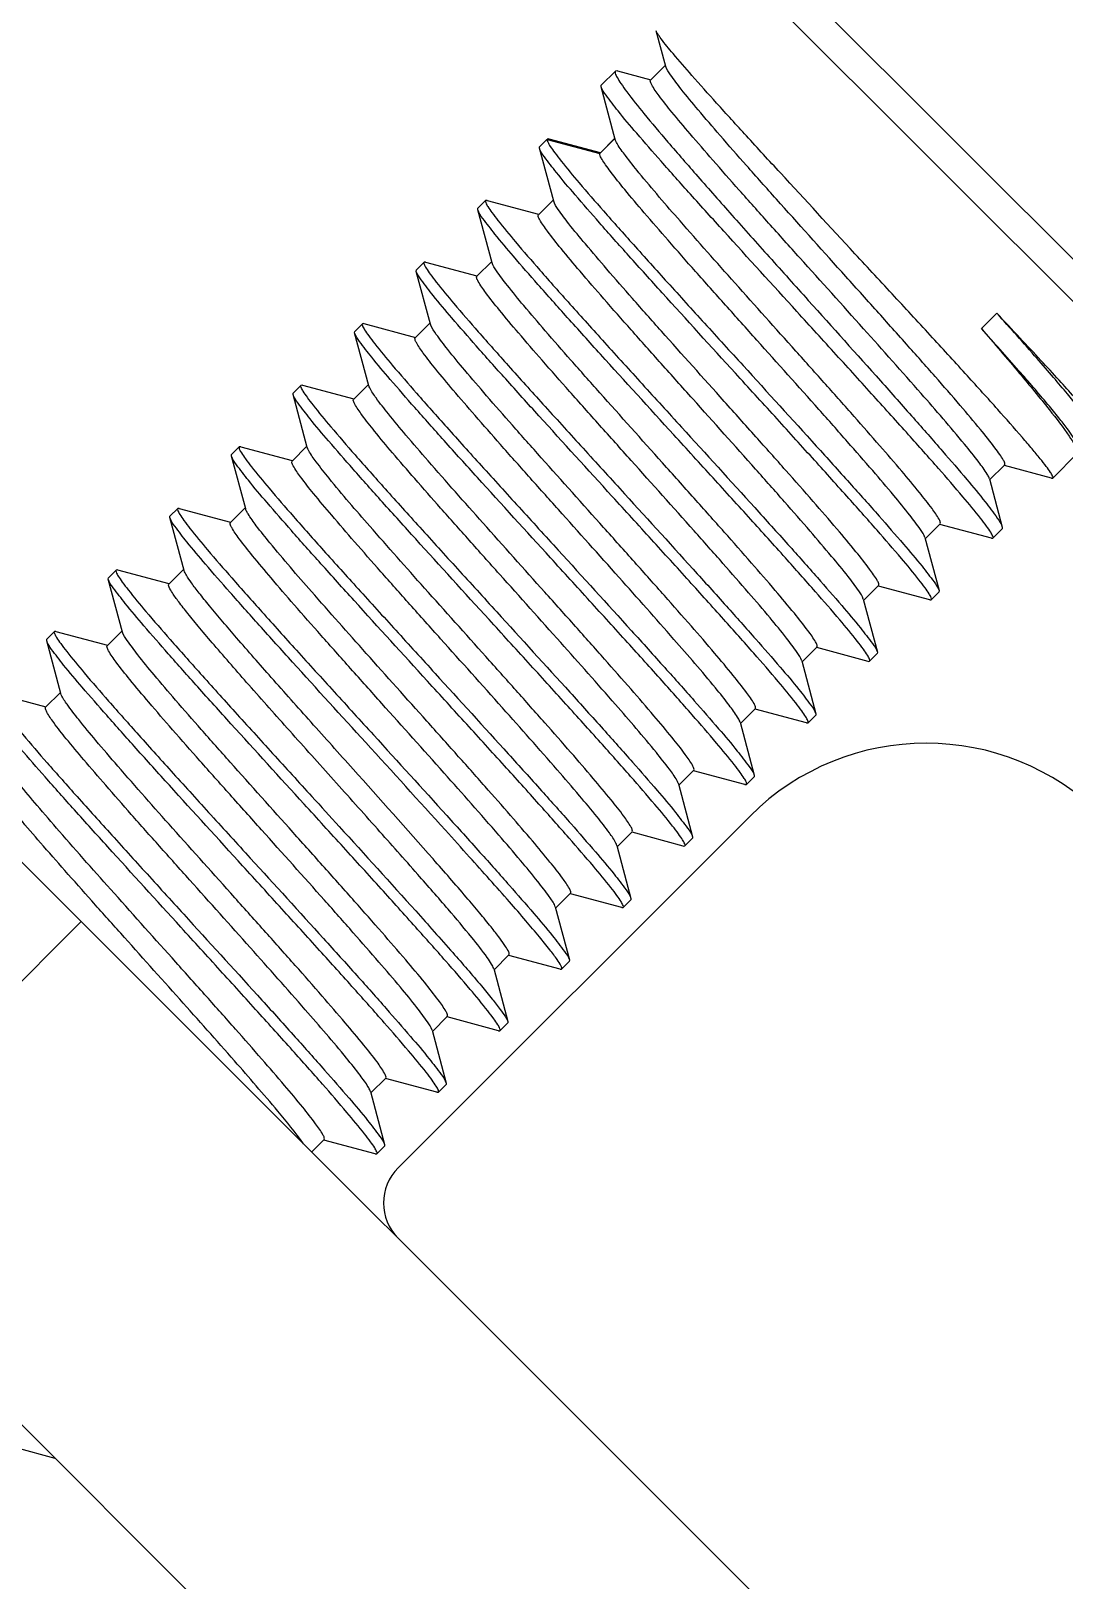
# Model space of a CAD drawing. Extents: x 1382187 to 1725648, y 860327 to 1571294.
# Drawn here: x 1529260.1 to 1529429.8, y 1236233.6 to 1236488.2 of the extents above; entities that cross this region are included whole.
import ezdxf

# ---------------------------------------------------------------- set-up
doc = ezdxf.new("R2010")
doc.units = 0
doc.header["$LTSCALE"] = 1000
doc.header["$MEASUREMENT"] = 0

msp = doc.modelspace()

# ---------------------------------------------------------------- linework, layer by layer
for p, q in [((1529454.06, 1236427.92), (1529371.81, 1236510.17)), ((1529444.16, 1236430.88), (1529374.77, 1236500.27)), ((1529364.41, 1236482.38), (1529362.85, 1236488.2)), ((1529353.8, 1236479.29), (1529356.13, 1236481.62)), ((1529356.48, 1236481.65), (1529356.13, 1236481.62)), ((1529356.48, 1236481.65), (1529361.93, 1236480.2)), ((1529361.9, 1236480.12), (1529364.36, 1236482.58)), ((1529353.77, 1236479.23), (1529353.8, 1236479.29)), ((1529353.78, 1236479.05), (1529353.77, 1236479.23)), ((1529356.12, 1236470.36), (1529353.78, 1236479.05)), ((1529343.66, 1236468.93), (1529343.68, 1236469.18)), ((1529346, 1236460.24), (1529343.66, 1236468.93)), ((1529343.68, 1236469.18), (1529344.89, 1236470.39)), ((1529344.94, 1236470.44), (1529344.91, 1236470.37)), ((1529344.91, 1236470.37), (1529353.57, 1236468.06)), ((1529345.18, 1236470.46), (1529344.94, 1236470.44)), ((1529345.18, 1236470.46), (1529353.63, 1236468.21)), ((1529353.57, 1236468.06), (1529356.1, 1236470.59)), ((1529353.61, 1236468.12), (1529356.06, 1236470.57)), ((1529353.57, 1236468.06), (1529353.61, 1236468.12)), ((1529333.54, 1236458.81), (1529333.56, 1236459.06)), ((1529335.88, 1236450.12), (1529333.54, 1236458.81)), ((1529333.56, 1236459.06), (1529334.82, 1236460.32)), ((1529335.06, 1236460.34), (1529334.82, 1236460.32)), ((1529335.06, 1236460.34), (1529343.51, 1236458.09)), ((1529343.49, 1236458), (1529345.94, 1236460.45)), ((1529323.42, 1236448.69), (1529323.44, 1236448.94)), ((1529325.76, 1236440), (1529323.42, 1236448.69)), ((1529323.44, 1236448.94), (1529324.7, 1236450.2)), ((1529324.94, 1236450.22), (1529324.7, 1236450.2)), ((1529324.94, 1236450.22), (1529333.39, 1236447.97)), ((1529333.37, 1236447.88), (1529335.82, 1236450.33)), ((1529418.79, 1236441.81), (1529416.26, 1236439.28)), ((1529313.3, 1236438.58), (1529313.32, 1236438.82)), ((1529315.64, 1236429.88), (1529313.3, 1236438.58)), ((1529313.32, 1236438.82), (1529314.58, 1236440.08)), ((1529314.82, 1236440.1), (1529314.58, 1236440.08)), ((1529314.82, 1236440.1), (1529323.27, 1236437.85)), ((1529323.25, 1236437.76), (1529325.7, 1236440.21)), ((1529325.81, 1236439.85), (1529325.76, 1236440)), ((1529527.66, 1236082.55), (1529181.64, 1236428.57)), ((1529303.19, 1236428.46), (1529303.2, 1236428.7)), ((1529305.52, 1236419.76), (1529303.19, 1236428.46)), ((1529303.2, 1236428.7), (1529304.46, 1236429.96)), ((1529304.71, 1236429.98), (1529304.46, 1236429.96)), ((1529304.71, 1236429.98), (1529313.15, 1236427.73)), ((1529313.13, 1236427.64), (1529315.58, 1236430.09)), ((1529293.07, 1236418.34), (1529293.08, 1236418.58)), ((1529295.4, 1236409.64), (1529293.07, 1236418.34)), ((1529293.08, 1236418.58), (1529294.35, 1236419.84)), ((1529294.59, 1236419.86), (1529294.35, 1236419.84)), ((1529294.59, 1236419.86), (1529303.03, 1236417.61)), ((1529303.01, 1236417.52), (1529305.46, 1236419.97)), ((1529427.99, 1236414.7), (1529432.01, 1236418.73)), ((1529420.07, 1236416.86), (1529417.61, 1236414.41)), ((1529427.79, 1236414.69), (1529420.04, 1236416.77)), ((1529417.56, 1236414.61), (1529419.67, 1236406.67)), ((1529427.79, 1236414.69), (1529427.99, 1236414.7)), ((1529282.95, 1236408.22), (1529282.96, 1236408.46)), ((1529285.28, 1236399.52), (1529282.95, 1236408.22)), ((1529282.96, 1236408.46), (1529284.23, 1236409.72)), ((1529284.47, 1236409.74), (1529284.23, 1236409.72)), ((1529284.47, 1236409.74), (1529292.91, 1236407.49)), ((1529292.89, 1236407.4), (1529295.34, 1236409.85)), ((1529406.97, 1236404.94), (1529409.29, 1236396.23)), ((1529409.48, 1236407.18), (1529407.03, 1236404.73)), ((1529417.89, 1236404.83), (1529409.45, 1236407.09)), ((1529417.89, 1236404.83), (1529418.13, 1236404.85)), ((1529418.13, 1236404.85), (1529419.65, 1236406.37)), ((1529419.67, 1236406.67), (1529419.65, 1236406.37)), ((1529282.77, 1236397.28), (1529285.22, 1236399.73)), ((1529272.83, 1236398.1), (1529272.85, 1236398.34)), ((1529275.16, 1236389.4), (1529272.83, 1236398.1)), ((1529272.85, 1236398.34), (1529274.11, 1236399.6)), ((1529274.35, 1236399.62), (1529274.11, 1236399.6)), ((1529274.35, 1236399.62), (1529282.8, 1236397.37)), ((1529396.85, 1236394.82), (1529399.17, 1236386.11)), ((1529399.36, 1236397.06), (1529396.91, 1236394.61)), ((1529407.77, 1236394.71), (1529399.33, 1236396.97)), ((1529407.77, 1236394.71), (1529408.01, 1236394.73)), ((1529408.01, 1236394.73), (1529409.27, 1236395.99)), ((1529409.29, 1236396.23), (1529409.27, 1236395.99)), ((1529272.65, 1236387.16), (1529275.11, 1236389.62)), ((1529262.71, 1236387.98), (1529262.73, 1236388.22)), ((1529265.04, 1236379.29), (1529262.71, 1236387.98)), ((1529262.73, 1236388.22), (1529263.99, 1236389.48)), ((1529264.23, 1236389.5), (1529263.99, 1236389.48)), ((1529264.23, 1236389.5), (1529272.68, 1236387.25)), ((1529386.73, 1236384.7), (1529389.05, 1236375.99)), ((1529389.24, 1236386.95), (1529386.79, 1236384.49)), ((1529397.65, 1236384.59), (1529389.22, 1236386.85)), ((1529397.65, 1236384.59), (1529397.89, 1236384.61)), ((1529397.89, 1236384.61), (1529399.15, 1236385.87)), ((1529399.17, 1236386.11), (1529399.15, 1236385.87)), ((1529424.54, 1236093.15), (1529135.38, 1236382.31)), ((1529254.11, 1236379.38), (1529262.56, 1236377.13)), ((1529262.53, 1236377.04), (1529264.99, 1236379.5)), ((1529265.11, 1236379.09), (1529265.04, 1236379.29)), ((1529379.12, 1236376.83), (1529376.67, 1236374.37)), ((1529376.61, 1236374.58), (1529378.93, 1236365.87)), ((1529387.53, 1236374.47), (1529379.1, 1236376.74)), ((1529387.53, 1236374.47), (1529387.77, 1236374.49)), ((1529387.77, 1236374.49), (1529389.03, 1236375.75)), ((1529389.05, 1236375.99), (1529389.03, 1236375.75)), ((1529369, 1236366.71), (1529366.55, 1236364.25)), ((1529366.49, 1236364.46), (1529368.81, 1236355.75)), ((1529377.41, 1236364.35), (1529368.98, 1236366.62)), ((1529377.41, 1236364.35), (1529377.65, 1236364.37)), ((1529377.65, 1236364.37), (1529378.91, 1236365.63)), ((1529378.93, 1236365.87), (1529378.91, 1236365.63)), ((1529378.26, 1236359.16), (1529320.43, 1236301.34)), ((1529358.88, 1236356.59), (1529356.43, 1236354.13)), ((1529367.29, 1236354.23), (1529358.86, 1236356.5)), ((1529356.37, 1236354.34), (1529358.69, 1236345.63)), ((1529367.29, 1236354.23), (1529367.53, 1236354.25)), ((1529367.53, 1236354.25), (1529368.79, 1236355.51)), ((1529368.81, 1236355.75), (1529368.79, 1236355.51)), ((1529348.76, 1236346.47), (1529346.31, 1236344.02)), ((1529357.17, 1236344.11), (1529348.74, 1236346.38)), ((1529346.25, 1236344.22), (1529346.19, 1236344.4)), ((1529346.25, 1236344.22), (1529348.57, 1236335.52)), ((1529357.17, 1236344.11), (1529357.41, 1236344.13)), ((1529357.41, 1236344.13), (1529358.67, 1236345.39)), ((1529358.69, 1236345.63), (1529358.67, 1236345.39)), ((1529222.12, 1236295.57), (1529268.38, 1236341.83)), ((1529338.64, 1236336.35), (1529336.19, 1236333.9)), ((1529347.05, 1236334), (1529338.62, 1236336.26)), ((1529336.14, 1236334.11), (1529338.45, 1236325.4)), ((1529347.05, 1236334), (1529347.29, 1236334.01)), ((1529347.29, 1236334.01), (1529348.56, 1236335.27)), ((1529348.57, 1236335.52), (1529348.56, 1236335.27)), ((1529328.52, 1236326.23), (1529326.07, 1236323.78)), ((1529336.93, 1236323.88), (1529328.5, 1236326.14)), ((1529326.02, 1236323.99), (1529328.33, 1236315.28)), ((1529336.93, 1236323.88), (1529337.17, 1236323.89)), ((1529337.17, 1236323.89), (1529338.44, 1236325.16)), ((1529338.45, 1236325.4), (1529338.44, 1236325.16)), ((1529318.41, 1236316.11), (1529315.95, 1236313.66)), ((1529326.81, 1236313.76), (1529318.38, 1236316.02)), ((1529315.9, 1236313.87), (1529318.22, 1236305.16)), ((1529326.81, 1236313.76), (1529327.05, 1236313.77)), ((1529327.05, 1236313.77), (1529328.32, 1236315.04)), ((1529328.33, 1236315.28), (1529328.32, 1236315.04)), ((1529308.29, 1236305.99), (1529306.25, 1236303.96)), ((1529316.69, 1236303.64), (1529308.26, 1236305.9)), ((1529316.69, 1236303.64), (1529316.94, 1236303.65)), ((1529316.94, 1236303.65), (1529318.2, 1236304.92)), ((1529318.22, 1236305.16), (1529318.2, 1236304.92)), ((1529264.12, 1236253.57), (1529257.67, 1236255.31))]:
    msp.add_line(p, q)
for centre, radius, start, end in [((1529407.17, 1236330.25), 40.89, 45, 135), ((1529326.22, 1236295.56), 8.18, 135, 225)]:
    msp.add_arc(centre, radius, start, end)
for points, knots in [([(1529395.49, 1236451.6), (1529391.4, 1236456.02), (1529385.45, 1236462.46), (1529377.87, 1236470.71), (1529373.02, 1236476.05), (1529368.98, 1236480.55), (1529365.93, 1236484.07), (1529364.04, 1236486.34), (1529363.16, 1236487.6), (1529362.89, 1236488.03), (1529362.85, 1236488.2)], [0, 0, 0, 0, 0.368142, 0.535897, 0.684709, 0.809342, 0.905414, 0.969598, 0.989056, 1, 1, 1, 1]), ([(1529356.13, 1236481.62), (1529356.04, 1236481.54), (1529356.12, 1236481.09), (1529356.47, 1236480.46), (1529357.12, 1236479.42), (1529358.57, 1236477.43), (1529361.14, 1236474.21), (1529365.04, 1236469.6), (1529369.87, 1236464.04), (1529375.43, 1236457.76), (1529381.49, 1236450.97), (1529385.68, 1236446.3), (1529387.82, 1236443.93)], [0, 0, 0, 0, 0.007287, 0.022596, 0.046895, 0.080168, 0.172563, 0.296519, 0.44737, 0.619385, 0.805971, 1, 1, 1, 1]), ([(1529420.07, 1236416.86), (1529420.14, 1236416.93), (1529420.07, 1236417.31), (1529419.77, 1236417.84), (1529419.22, 1236418.71), (1529418, 1236420.37), (1529415.83, 1236423.07), (1529412.55, 1236426.95), (1529408.48, 1236431.62), (1529403.79, 1236436.91), (1529398.67, 1236442.64), (1529391.54, 1236450.58), (1529384.5, 1236458.4), (1529377.84, 1236465.88), (1529373.54, 1236470.78), (1529369.97, 1236474.95), (1529367.2, 1236478.26), (1529365.46, 1236480.61), (1529364.55, 1236481.88), (1529364.41, 1236482.38)], [0, 0, 0, 0, 0.003461, 0.010825, 0.022535, 0.038573, 0.083113, 0.142879, 0.21566, 0.298761, 0.389116, 0.483412, 0.670116, 0.755815, 0.832283, 0.896851, 0.947308, 0.981997, 1, 1, 1, 1]), ([(1529385.96, 1236442.07), (1529381.95, 1236446.48), (1529376.1, 1236452.89), (1529368.66, 1236461.14), (1529363.88, 1236466.5), (1529359.92, 1236471.06), (1529356.85, 1236474.65), (1529354.94, 1236477.19), (1529353.92, 1236478.53), (1529353.78, 1236479.05)], [0, 0, 0, 0, 0.36438, 0.530796, 0.678891, 0.803581, 0.9006, 0.966696, 1, 1, 1, 1]), ([(1529417.2, 1236415.36), (1529416.79, 1236416.06), (1529415.57, 1236417.71), (1529411.99, 1236422.16), (1529405.65, 1236429.45), (1529396.6, 1236439.62), (1529388.21, 1236448.93), (1529381.4, 1236456.52), (1529376.62, 1236461.88), (1529372.31, 1236466.77), (1529368.61, 1236471.03), (1529365.65, 1236474.56), (1529363.55, 1236477.18), (1529362.34, 1236478.9), (1529361.9, 1236479.72), (1529361.84, 1236480.06), (1529361.9, 1236480.12)], [0, 0, 0, 0, 0.028348, 0.07231, 0.200737, 0.367922, 0.551326, 0.641466, 0.726551, 0.80379, 0.870677, 0.92508, 0.96531, 0.990227, 0.996843, 1, 1, 1, 1]), ([(1529375.84, 1236431.95), (1529371.83, 1236436.36), (1529365.98, 1236442.77), (1529358.54, 1236451.02), (1529353.76, 1236456.38), (1529349.8, 1236460.94), (1529346.73, 1236464.53), (1529344.82, 1236467.07), (1529343.8, 1236468.41), (1529343.66, 1236468.93)], [0, 0, 0, 0, 0.364381, 0.5308, 0.678899, 0.803591, 0.900607, 0.966701, 1, 1, 1, 1]), ([(1529344.91, 1236470.37), (1529344.88, 1236470.24), (1529345.08, 1236469.81), (1529345.5, 1236469.1), (1529346.26, 1236468.06), (1529347.81, 1236466.05), (1529350.48, 1236462.86), (1529354.45, 1236458.3), (1529359.3, 1236452.85), (1529364.83, 1236446.7), (1529370.85, 1236440.08), (1529374.99, 1236435.53), (1529377.11, 1236433.21)], [0, 0, 0, 0, 0.00868, 0.025879, 0.051887, 0.086569, 0.180747, 0.305089, 0.45505, 0.625126, 0.809034, 1, 1, 1, 1]), ([(1529356.46, 1236469.62), (1529356.42, 1236469.7), (1529356.29, 1236469.93), (1529356.16, 1236470.18), (1529356.12, 1236470.36)], [0, 0, 0, 0, 0.313787, 1, 1, 1, 1]), ([(1529409.48, 1236407.18), (1529409.54, 1236407.25), (1529409.5, 1236407.58), (1529409.07, 1236408.39), (1529407.9, 1236410.08), (1529405.85, 1236412.66), (1529402.97, 1236416.11), (1529399.39, 1236420.25), (1529395.23, 1236425), (1529390.62, 1236430.18), (1529384.08, 1236437.49), (1529376.07, 1236446.43), (1529367.43, 1236456.16), (1529361.41, 1236463.12), (1529358.02, 1236467.37), (1529356.86, 1236468.96), (1529356.46, 1236469.62)], [0, 0, 0, 0, 0.003296, 0.010079, 0.03549, 0.076381, 0.131511, 0.19909, 0.276886, 0.362322, 0.452558, 0.635372, 0.801219, 0.928261, 0.971785, 1, 1, 1, 1]), ([(1529406.97, 1236404.94), (1529406.84, 1236405.43), (1529405.96, 1236406.67), (1529404.28, 1236408.97), (1529401.62, 1236412.17), (1529398.2, 1236416.19), (1529394.09, 1236420.88), (1529387.75, 1236428.04), (1529381.06, 1236435.51), (1529374.29, 1236443.07), (1529369.42, 1236448.53), (1529364.96, 1236453.59), (1529361.08, 1236458.06), (1529357.91, 1236461.81), (1529355.8, 1236464.44), (1529354.58, 1236466.1), (1529353.99, 1236466.97), (1529353.67, 1236467.57), (1529353.54, 1236467.94), (1529353.57, 1236468.06)], [0, 0, 0, 0, 0.018431, 0.053472, 0.104134, 0.168694, 0.244894, 0.330055, 0.515024, 0.608298, 0.697696, 0.780063, 0.852494, 0.912444, 0.95783, 0.974565, 0.987157, 0.995562, 1, 1, 1, 1]), ([(1529365.72, 1236421.83), (1529361.71, 1236426.24), (1529355.86, 1236432.65), (1529348.43, 1236440.9), (1529343.64, 1236446.26), (1529339.68, 1236450.82), (1529336.61, 1236454.41), (1529334.7, 1236456.95), (1529333.68, 1236458.29), (1529333.54, 1236458.81)], [0, 0, 0, 0, 0.364381, 0.530796, 0.678894, 0.80359, 0.900609, 0.966703, 1, 1, 1, 1]), ([(1529334.82, 1236460.32), (1529334.75, 1236460.24), (1529334.88, 1236459.81), (1529335.23, 1236459.23), (1529335.92, 1236458.21), (1529337.41, 1236456.28), (1529340.05, 1236453.11), (1529344, 1236448.55), (1529348.89, 1236443.05), (1529354.5, 1236436.82), (1529360.61, 1236430.09), (1529364.83, 1236425.46), (1529366.99, 1236423.09)], [0, 0, 0, 0, 0.006599, 0.021626, 0.045784, 0.078991, 0.171388, 0.295465, 0.44652, 0.61879, 0.805664, 1, 1, 1, 1]), ([(1529399.36, 1236397.06), (1529399.43, 1236397.13), (1529399.37, 1236397.49), (1529398.9, 1236398.36), (1529397.62, 1236400.17), (1529395.4, 1236402.94), (1529392.3, 1236406.64), (1529388.45, 1236411.08), (1529384, 1236416.13), (1529379.12, 1236421.61), (1529372.29, 1236429.24), (1529365.52, 1236436.79), (1529359.1, 1236444.04), (1529354.92, 1236448.81), (1529351.44, 1236452.89), (1529348.74, 1236456.15), (1529347.02, 1236458.48), (1529346.13, 1236459.74), (1529346, 1236460.24)], [0, 0, 0, 0, 0.003453, 0.010691, 0.037881, 0.081592, 0.14037, 0.212138, 0.294327, 0.383985, 0.477885, 0.664852, 0.751185, 0.82854, 0.894141, 0.945651, 0.981282, 1, 1, 1, 1]), ([(1529396.85, 1236394.82), (1529396.72, 1236395.32), (1529395.83, 1236396.58), (1529394.11, 1236398.91), (1529391.41, 1236402.16), (1529387.93, 1236406.25), (1529383.76, 1236411.01), (1529377.33, 1236418.26), (1529370.56, 1236425.82), (1529363.73, 1236433.44), (1529358.85, 1236438.93), (1529354.4, 1236443.98), (1529350.55, 1236448.42), (1529347.45, 1236452.12), (1529345.23, 1236454.89), (1529343.95, 1236456.71), (1529343.48, 1236457.57), (1529343.42, 1236457.93), (1529343.49, 1236458)], [0, 0, 0, 0, 0.01868, 0.054278, 0.105764, 0.171349, 0.248695, 0.335028, 0.522011, 0.615926, 0.705601, 0.787809, 0.859594, 0.918387, 0.96211, 0.989307, 0.996546, 1, 1, 1, 1]), ([(1529427.99, 1236414.7), (1529428.06, 1236414.78), (1529427.89, 1236415.2), (1529427.54, 1236415.76), (1529426.83, 1236416.76), (1529425.83, 1236418.02), (1529424.51, 1236419.61), (1529422.2, 1236422.31), (1529418.66, 1236426.32), (1529413.73, 1236431.78), (1529408.07, 1236437.97), (1529401.91, 1236444.66), (1529397.66, 1236449.26), (1529395.49, 1236451.6)], [0, 0, 0, 0, 0.006287, 0.021187, 0.045277, 0.078448, 0.120429, 0.17084, 0.294962, 0.446101, 0.618491, 0.80551, 1, 1, 1, 1]), ([(1529355.61, 1236411.71), (1529351.59, 1236416.12), (1529345.74, 1236422.53), (1529338.31, 1236430.78), (1529333.52, 1236436.14), (1529329.56, 1236440.7), (1529326.49, 1236444.29), (1529324.58, 1236446.83), (1529323.57, 1236448.17), (1529323.42, 1236448.69)], [0, 0, 0, 0, 0.364389, 0.530808, 0.678904, 0.803593, 0.90061, 0.966703, 1, 1, 1, 1]), ([(1529324.7, 1236450.2), (1529324.63, 1236450.12), (1529324.76, 1236449.69), (1529325.11, 1236449.11), (1529325.81, 1236448.09), (1529327.29, 1236446.16), (1529329.93, 1236442.99), (1529333.88, 1236438.43), (1529338.77, 1236432.93), (1529344.38, 1236426.7), (1529350.5, 1236419.97), (1529354.72, 1236415.34), (1529356.87, 1236412.98)], [0, 0, 0, 0, 0.006599, 0.021626, 0.045783, 0.07899, 0.171389, 0.295471, 0.446525, 0.618791, 0.805663, 1, 1, 1, 1]), ([(1529389.24, 1236386.95), (1529389.31, 1236387.01), (1529389.25, 1236387.37), (1529388.78, 1236388.24), (1529387.5, 1236390.05), (1529385.28, 1236392.82), (1529382.18, 1236396.52), (1529378.33, 1236400.96), (1529373.88, 1236406.01), (1529369, 1236411.49), (1529362.17, 1236419.12), (1529355.4, 1236426.67), (1529348.98, 1236433.92), (1529344.8, 1236438.69), (1529341.32, 1236442.77), (1529338.62, 1236446.03), (1529336.9, 1236448.36), (1529336.01, 1236449.62), (1529335.88, 1236450.12)], [0, 0, 0, 0, 0.003453, 0.010691, 0.03788, 0.081592, 0.14037, 0.212137, 0.294327, 0.383985, 0.477885, 0.664851, 0.751185, 0.82854, 0.894141, 0.945652, 0.981282, 1, 1, 1, 1]), ([(1529386.73, 1236384.7), (1529386.6, 1236385.2), (1529385.71, 1236386.46), (1529384, 1236388.79), (1529381.29, 1236392.05), (1529377.81, 1236396.13), (1529373.64, 1236400.89), (1529367.21, 1236408.14), (1529360.44, 1236415.7), (1529353.61, 1236423.33), (1529348.73, 1236428.81), (1529344.28, 1236433.86), (1529340.43, 1236438.3), (1529337.33, 1236442), (1529335.11, 1236444.77), (1529333.83, 1236446.59), (1529333.36, 1236447.45), (1529333.3, 1236447.81), (1529333.37, 1236447.88)], [0, 0, 0, 0, 0.01868, 0.054279, 0.105765, 0.171349, 0.248696, 0.335028, 0.522011, 0.615926, 0.705601, 0.787809, 0.859594, 0.918386, 0.962109, 0.989307, 0.996546, 1, 1, 1, 1]), ([(1529387.82, 1236443.93), (1529391.78, 1236439.51), (1529397.56, 1236433.09), (1529404.9, 1236424.82), (1529409.64, 1236419.43), (1529413.57, 1236414.84), (1529416.61, 1236411.2), (1529418.53, 1236408.6), (1529419.53, 1236407.21), (1529419.67, 1236406.67)], [0, 0, 0, 0, 0.362585, 0.528363, 0.676115, 0.800828, 0.898293, 0.965295, 1, 1, 1, 1]), ([(1529418.13, 1236404.85), (1529418.2, 1236404.92), (1529418.07, 1236405.35), (1529417.72, 1236405.94), (1529417.02, 1236406.95), (1529415.54, 1236408.89), (1529412.9, 1236412.06), (1529408.95, 1236416.61), (1529404.06, 1236422.11), (1529398.45, 1236428.34), (1529392.33, 1236435.08), (1529388.11, 1236439.71), (1529385.96, 1236442.07)], [0, 0, 0, 0, 0.006599, 0.021626, 0.045784, 0.078991, 0.171388, 0.295465, 0.446519, 0.61879, 0.805664, 1, 1, 1, 1]), ([(1529435.88, 1236422.6), (1529435.91, 1236422.63), (1529435.84, 1236422.83), (1529435.68, 1236423.1), (1529435.34, 1236423.57), (1529434.63, 1236424.48), (1529433.34, 1236425.99), (1529431.38, 1236428.21), (1529428.88, 1236430.97), (1529425.89, 1236434.21), (1529422.48, 1236437.88), (1529420.06, 1236440.46), (1529418.79, 1236441.81)], [0, 0, 0, 0, 0.005738, 0.019134, 0.040805, 0.070779, 0.155209, 0.27106, 0.416301, 0.588313, 0.78408, 1, 1, 1, 1]), ([(1529434.11, 1236423.12), (1529434.23, 1236423.25), (1529433.87, 1236423.96), (1529433.28, 1236424.89), (1529431.98, 1236426.59), (1529430.25, 1236428.73), (1529427.98, 1236431.4), (1529424.14, 1236435.83), (1529421.01, 1236439.34), (1529418.79, 1236441.81)], [0, 0, 0, 0, 0.021147, 0.073565, 0.158215, 0.273875, 0.418588, 0.589838, 1, 1, 1, 1]), ([(1529345.49, 1236401.59), (1529341.47, 1236406), (1529335.62, 1236412.41), (1529328.19, 1236420.66), (1529323.4, 1236426.02), (1529319.44, 1236430.58), (1529316.37, 1236434.18), (1529314.46, 1236436.71), (1529313.45, 1236438.05), (1529313.3, 1236438.58)], [0, 0, 0, 0, 0.364379, 0.530797, 0.678896, 0.80359, 0.900607, 0.966701, 1, 1, 1, 1]), ([(1529314.58, 1236440.08), (1529314.51, 1236440), (1529314.64, 1236439.57), (1529314.99, 1236438.99), (1529315.69, 1236437.97), (1529317.18, 1236436.04), (1529319.81, 1236432.87), (1529323.76, 1236428.31), (1529328.65, 1236422.81), (1529334.26, 1236416.58), (1529340.38, 1236409.85), (1529344.6, 1236405.22), (1529346.75, 1236402.86)], [0, 0, 0, 0, 0.006598, 0.021624, 0.045781, 0.078987, 0.171384, 0.29546, 0.44651, 0.618781, 0.80566, 1, 1, 1, 1]), ([(1529379.12, 1236376.83), (1529379.19, 1236376.89), (1529379.13, 1236377.24), (1529378.67, 1236378.1), (1529377.42, 1236379.88), (1529375.25, 1236382.6), (1529372.21, 1236386.23), (1529368.43, 1236390.59), (1529364.05, 1236395.56), (1529359.24, 1236400.97), (1529352.49, 1236408.51), (1529345.77, 1236416.01), (1529339.36, 1236423.23), (1529335.16, 1236428.02), (1529331.62, 1236432.16), (1529328.83, 1236435.5), (1529326.97, 1236437.96), (1529326.02, 1236439.3), (1529325.81, 1236439.85)], [0, 0, 0, 0, 0.003411, 0.010523, 0.037228, 0.080172, 0.137959, 0.208589, 0.289589, 0.378106, 0.47102, 0.656885, 0.743278, 0.821187, 0.887872, 0.941003, 0.97876, 1, 1, 1, 1]), ([(1529431.6, 1236420.84), (1529431.53, 1236421.12), (1529431.1, 1236421.82), (1529430.22, 1236423.07), (1529428.86, 1236424.79), (1529426.24, 1236427.97), (1529422, 1236432.86), (1529418.32, 1236436.98), (1529416.26, 1236439.28)], [0, 0, 0, 0, 0.036338, 0.100465, 0.191874, 0.309308, 0.615028, 1, 1, 1, 1]), ([(1529416.26, 1236439.28), (1529418.36, 1236436.84), (1529422.13, 1236432.43), (1529426.96, 1236426.56), (1529430.02, 1236422.64), (1529431.5, 1236420.35), (1529431.95, 1236419.52), (1529432.04, 1236419.17)], [0, 0, 0, 0, 0.376924, 0.679521, 0.890722, 0.958383, 1, 1, 1, 1]), ([(1529376.2, 1236375.42), (1529375.79, 1236376.1), (1529374.59, 1236377.73), (1529371.15, 1236382.02), (1529365.09, 1236389.01), (1529356.45, 1236398.74), (1529348.46, 1236407.65), (1529341.96, 1236414.93), (1529337.38, 1236420.08), (1529333.25, 1236424.79), (1529329.69, 1236428.91), (1529326.84, 1236432.33), (1529324.81, 1236434.88), (1529323.66, 1236436.56), (1529323.23, 1236437.37), (1529323.19, 1236437.69), (1529323.25, 1236437.76)], [0, 0, 0, 0, 0.029221, 0.073567, 0.201629, 0.367682, 0.550054, 0.639909, 0.724906, 0.802249, 0.869396, 0.924152, 0.964754, 0.989983, 0.99672, 1, 1, 1, 1]), ([(1529377.11, 1236433.21), (1529381.12, 1236428.81), (1529386.97, 1236422.39), (1529394.41, 1236414.14), (1529399.19, 1236408.78), (1529403.16, 1236404.22), (1529406.23, 1236400.63), (1529408.13, 1236398.09), (1529409.15, 1236396.76), (1529409.29, 1236396.23)], [0, 0, 0, 0, 0.36446, 0.530907, 0.67902, 0.803709, 0.900704, 0.966759, 1, 1, 1, 1]), ([(1529408.01, 1236394.73), (1529408.09, 1236394.8), (1529407.95, 1236395.24), (1529407.6, 1236395.82), (1529406.91, 1236396.83), (1529405.42, 1236398.77), (1529402.78, 1236401.94), (1529398.83, 1236406.49), (1529393.94, 1236411.99), (1529388.33, 1236418.22), (1529382.22, 1236424.96), (1529378, 1236429.59), (1529375.84, 1236431.95)], [0, 0, 0, 0, 0.006598, 0.021625, 0.04578, 0.078987, 0.171384, 0.295461, 0.446512, 0.618782, 0.805661, 1, 1, 1, 1]), ([(1529335.37, 1236391.47), (1529331.35, 1236395.88), (1529325.5, 1236402.3), (1529318.07, 1236410.54), (1529313.28, 1236415.9), (1529309.32, 1236420.46), (1529306.25, 1236424.06), (1529304.34, 1236426.59), (1529303.33, 1236427.93), (1529303.19, 1236428.46)], [0, 0, 0, 0, 0.364384, 0.5308, 0.678898, 0.803592, 0.90061, 0.966703, 1, 1, 1, 1]), ([(1529304.46, 1236429.96), (1529304.39, 1236429.88), (1529304.52, 1236429.45), (1529304.87, 1236428.87), (1529305.57, 1236427.85), (1529307.06, 1236425.92), (1529309.69, 1236422.75), (1529313.64, 1236418.19), (1529318.53, 1236412.69), (1529324.14, 1236406.46), (1529330.26, 1236399.73), (1529334.48, 1236395.1), (1529336.63, 1236392.74)], [0, 0, 0, 0, 0.006599, 0.021626, 0.045785, 0.078991, 0.171389, 0.295468, 0.446524, 0.618793, 0.805664, 1, 1, 1, 1]), ([(1529369, 1236366.71), (1529369.07, 1236366.77), (1529369.01, 1236367.11), (1529368.57, 1236367.95), (1529367.35, 1236369.7), (1529365.22, 1236372.37), (1529362.24, 1236375.93), (1529358.53, 1236380.22), (1529354.23, 1236385.1), (1529349.5, 1236390.43), (1529342.82, 1236397.89), (1529334.72, 1236406.93), (1529327.1, 1236415.52), (1529321.94, 1236421.51), (1529319.07, 1236424.94), (1529317.08, 1236427.51), (1529316.06, 1236428.95), (1529315.77, 1236429.54)], [0, 0, 0, 0, 0.003368, 0.010354, 0.036572, 0.078742, 0.135528, 0.20501, 0.284805, 0.372166, 0.464077, 0.64881, 0.81371, 0.881483, 0.936251, 0.976167, 1, 1, 1, 1]), ([(1529366.23, 1236365.05), (1529365.87, 1236365.69), (1529364.76, 1236367.23), (1529361.45, 1236371.41), (1529355.47, 1236378.32), (1529346.84, 1236388.06), (1529338.79, 1236397.03), (1529332.21, 1236404.39), (1529327.56, 1236409.62), (1529323.35, 1236414.42), (1529319.72, 1236418.61), (1529316.81, 1236422.1), (1529314.74, 1236424.71), (1529313.55, 1236426.42), (1529313.11, 1236427.24), (1529313.06, 1236427.57), (1529313.13, 1236427.64)], [0, 0, 0, 0, 0.02672, 0.069018, 0.194536, 0.360069, 0.543539, 0.634344, 0.720433, 0.798907, 0.86713, 0.922821, 0.964145, 0.989828, 0.99668, 1, 1, 1, 1]), ([(1529366.99, 1236423.09), (1529371, 1236418.69), (1529376.85, 1236412.27), (1529384.29, 1236404.02), (1529389.07, 1236398.66), (1529393.04, 1236394.1), (1529396.11, 1236390.51), (1529398.01, 1236387.97), (1529399.03, 1236386.64), (1529399.17, 1236386.11)], [0, 0, 0, 0, 0.364466, 0.530913, 0.679023, 0.803712, 0.900708, 0.966761, 1, 1, 1, 1]), ([(1529397.89, 1236384.61), (1529397.97, 1236384.69), (1529397.83, 1236385.12), (1529397.48, 1236385.7), (1529396.79, 1236386.71), (1529395.3, 1236388.65), (1529392.67, 1236391.82), (1529388.71, 1236396.38), (1529383.82, 1236401.88), (1529378.21, 1236408.11), (1529372.1, 1236414.84), (1529367.88, 1236419.47), (1529365.72, 1236421.83)], [0, 0, 0, 0, 0.006599, 0.021626, 0.045783, 0.078991, 0.17139, 0.295472, 0.446528, 0.618793, 0.805664, 1, 1, 1, 1]), ([(1529325.25, 1236381.36), (1529321.23, 1236385.76), (1529315.38, 1236392.18), (1529307.95, 1236400.42), (1529303.16, 1236405.78), (1529299.2, 1236410.34), (1529296.13, 1236413.94), (1529294.22, 1236416.47), (1529293.21, 1236417.81), (1529293.07, 1236418.34)], [0, 0, 0, 0, 0.364389, 0.530808, 0.678905, 0.803593, 0.900609, 0.966702, 1, 1, 1, 1]), ([(1529294.35, 1236419.84), (1529294.27, 1236419.76), (1529294.4, 1236419.33), (1529294.75, 1236418.75), (1529295.45, 1236417.74), (1529296.94, 1236415.8), (1529299.57, 1236412.63), (1529303.52, 1236408.07), (1529308.41, 1236402.57), (1529314.02, 1236396.35), (1529320.14, 1236389.61), (1529324.36, 1236384.98), (1529326.51, 1236382.62)], [0, 0, 0, 0, 0.006599, 0.021626, 0.045782, 0.078989, 0.171387, 0.295468, 0.446521, 0.618788, 0.805663, 1, 1, 1, 1]), ([(1529305.77, 1236419.21), (1529305.74, 1236419.26), (1529305.64, 1236419.44), (1529305.56, 1236419.63), (1529305.52, 1236419.76)], [0, 0, 0, 0, 0.304527, 1, 1, 1, 1]), ([(1529358.88, 1236356.59), (1529358.95, 1236356.65), (1529358.9, 1236356.99), (1529358.46, 1236357.81), (1529357.27, 1236359.53), (1529355.19, 1236362.14), (1529352.27, 1236365.64), (1529348.64, 1236369.84), (1529344.41, 1236374.65), (1529339.75, 1236379.89), (1529333.16, 1236387.27), (1529325.1, 1236396.25), (1529316.48, 1236405.98), (1529310.51, 1236412.88), (1529307.22, 1236417.05), (1529306.12, 1236418.57), (1529305.77, 1236419.21)], [0, 0, 0, 0, 0.003326, 0.010193, 0.035938, 0.077359, 0.133176, 0.201544, 0.28017, 0.366406, 0.457339, 0.640956, 0.806417, 0.931592, 0.973615, 1, 1, 1, 1]), ([(1529356.23, 1236354.71), (1529355.93, 1236355.31), (1529354.9, 1236356.76), (1529352.89, 1236359.34), (1529350.01, 1236362.79), (1529344.85, 1236368.78), (1529337.23, 1236377.37), (1529329.13, 1236386.4), (1529322.46, 1236393.85), (1529317.74, 1236399.17), (1529313.45, 1236404.04), (1529309.75, 1236408.32), (1529306.78, 1236411.87), (1529304.66, 1236414.53), (1529303.44, 1236416.28), (1529303, 1236417.11), (1529302.94, 1236417.45), (1529303.01, 1236417.52)], [0, 0, 0, 0, 0.024173, 0.064372, 0.119353, 0.187267, 0.352243, 0.536827, 0.628608, 0.715817, 0.795456, 0.864788, 0.921444, 0.963514, 0.989667, 0.996638, 1, 1, 1, 1]), ([(1529417.56, 1236414.61), (1529417.55, 1236414.66), (1529417.46, 1236414.93), (1529417.32, 1236415.17), (1529417.2, 1236415.36)], [0, 0, 0, 0, 0.186143, 1, 1, 1, 1]), ([(1529356.87, 1236412.98), (1529360.88, 1236408.57), (1529366.73, 1236402.15), (1529374.17, 1236393.9), (1529378.95, 1236388.54), (1529382.92, 1236383.98), (1529385.99, 1236380.39), (1529387.89, 1236377.85), (1529388.91, 1236376.52), (1529389.05, 1236375.99)], [0, 0, 0, 0, 0.364457, 0.530899, 0.679012, 0.803706, 0.900705, 0.966759, 1, 1, 1, 1]), ([(1529387.77, 1236374.49), (1529387.85, 1236374.57), (1529387.71, 1236375), (1529387.36, 1236375.58), (1529386.67, 1236376.6), (1529385.18, 1236378.53), (1529382.55, 1236381.7), (1529378.59, 1236386.26), (1529373.71, 1236391.76), (1529368.09, 1236397.99), (1529361.98, 1236404.72), (1529357.76, 1236409.35), (1529355.61, 1236411.71)], [0, 0, 0, 0, 0.006597, 0.021623, 0.045779, 0.078985, 0.171381, 0.295456, 0.44651, 0.618782, 0.805661, 1, 1, 1, 1]), ([(1529315.13, 1236371.24), (1529311.11, 1236375.64), (1529305.27, 1236382.06), (1529297.83, 1236390.3), (1529293.05, 1236395.67), (1529289.08, 1236400.22), (1529286.01, 1236403.82), (1529284.1, 1236406.36), (1529283.09, 1236407.69), (1529282.95, 1236408.22)], [0, 0, 0, 0, 0.364378, 0.530795, 0.678895, 0.803589, 0.900607, 0.966701, 1, 1, 1, 1]), ([(1529284.23, 1236409.72), (1529284.15, 1236409.65), (1529284.29, 1236409.21), (1529284.63, 1236408.63), (1529285.33, 1236407.62), (1529286.82, 1236405.68), (1529289.45, 1236402.51), (1529293.4, 1236397.96), (1529298.29, 1236392.46), (1529303.9, 1236386.23), (1529310.02, 1236379.49), (1529314.24, 1236374.86), (1529316.39, 1236372.5)], [0, 0, 0, 0, 0.006598, 0.021624, 0.045781, 0.078987, 0.171383, 0.295458, 0.446509, 0.61878, 0.80566, 1, 1, 1, 1]), ([(1529346.19, 1236344.4), (1529345.97, 1236344.95), (1529345.01, 1236346.31), (1529343.13, 1236348.78), (1529340.34, 1236352.14), (1529335.23, 1236358.09), (1529327.61, 1236366.69), (1529319.46, 1236375.78), (1529312.72, 1236383.32), (1529307.92, 1236388.71), (1529303.55, 1236393.67), (1529299.79, 1236398.02), (1529296.75, 1236401.64), (1529294.58, 1236404.36), (1529293.34, 1236406.13), (1529292.88, 1236406.99), (1529292.82, 1236407.33), (1529292.89, 1236407.4)], [0, 0, 0, 0, 0.021586, 0.059632, 0.112982, 0.179814, 0.344197, 0.529911, 0.622691, 0.711053, 0.791891, 0.862368, 0.92002, 0.96286, 0.9895, 0.996595, 1, 1, 1, 1]), ([(1529295.79, 1236408.84), (1529295.74, 1236408.92), (1529295.59, 1236409.18), (1529295.45, 1236409.45), (1529295.4, 1236409.64)], [0, 0, 0, 0, 0.316982, 1, 1, 1, 1]), ([(1529348.76, 1236346.47), (1529348.83, 1236346.53), (1529348.78, 1236346.86), (1529348.35, 1236347.67), (1529347.19, 1236349.35), (1529345.16, 1236351.92), (1529342.3, 1236355.34), (1529338.74, 1236359.47), (1529334.59, 1236364.19), (1529330.01, 1236369.35), (1529323.49, 1236376.64), (1529315.49, 1236385.56), (1529306.86, 1236395.29), (1529300.81, 1236402.27), (1529297.38, 1236406.55), (1529296.2, 1236408.16), (1529295.79, 1236408.84)], [0, 0, 0, 0, 0.003285, 0.010037, 0.035326, 0.076021, 0.1309, 0.198187, 0.275678, 0.360819, 0.450797, 0.633314, 0.7993, 0.92703, 0.971108, 1, 1, 1, 1]), ([(1529346.75, 1236402.86), (1529350.76, 1236398.45), (1529356.61, 1236392.03), (1529364.05, 1236383.79), (1529368.84, 1236378.42), (1529372.8, 1236373.86), (1529375.87, 1236370.27), (1529377.78, 1236367.73), (1529378.79, 1236366.4), (1529378.93, 1236365.87)], [0, 0, 0, 0, 0.364462, 0.53091, 0.679022, 0.803711, 0.900705, 0.966759, 1, 1, 1, 1]), ([(1529377.65, 1236364.37), (1529377.73, 1236364.45), (1529377.59, 1236364.88), (1529377.24, 1236365.46), (1529376.55, 1236366.48), (1529375.06, 1236368.41), (1529372.43, 1236371.58), (1529368.47, 1236376.14), (1529363.59, 1236381.64), (1529357.97, 1236387.87), (1529351.86, 1236394.6), (1529347.64, 1236399.23), (1529345.49, 1236401.59)], [0, 0, 0, 0, 0.006599, 0.021625, 0.045781, 0.078988, 0.171386, 0.295465, 0.446518, 0.618786, 0.805663, 1, 1, 1, 1]), ([(1529305.01, 1236361.12), (1529301, 1236365.52), (1529295.15, 1236371.94), (1529287.71, 1236380.18), (1529282.93, 1236385.55), (1529278.96, 1236390.1), (1529275.89, 1236393.7), (1529273.98, 1236396.24), (1529272.97, 1236397.57), (1529272.83, 1236398.1)], [0, 0, 0, 0, 0.364386, 0.530805, 0.678901, 0.803594, 0.900611, 0.966704, 1, 1, 1, 1]), ([(1529274.11, 1236399.6), (1529274.03, 1236399.53), (1529274.17, 1236399.1), (1529274.52, 1236398.51), (1529275.21, 1236397.5), (1529276.7, 1236395.56), (1529279.33, 1236392.39), (1529283.29, 1236387.84), (1529288.17, 1236382.34), (1529293.78, 1236376.11), (1529299.9, 1236369.37), (1529304.12, 1236364.74), (1529306.27, 1236362.38)], [0, 0, 0, 0, 0.006599, 0.021626, 0.045784, 0.078991, 0.171389, 0.29547, 0.446525, 0.618793, 0.805664, 1, 1, 1, 1]), ([(1529323.66, 1236349.58), (1529321.46, 1236352.08), (1529316.87, 1236357.26), (1529309.84, 1236365.11), (1529302.79, 1236372.98), (1529296.22, 1236380.37), (1529291.29, 1236386.01), (1529287.97, 1236389.92), (1529286.02, 1236392.29), (1529284.53, 1236394.18), (1529283.45, 1236395.68), (1529282.92, 1236396.53), (1529282.66, 1236397.17), (1529282.77, 1236397.28)], [0, 0, 0, 0, 0.158726, 0.329961, 0.501874, 0.662563, 0.800917, 0.858659, 0.907407, 0.946342, 0.974839, 0.992548, 1, 1, 1, 1]), ([(1529326.19, 1236352.11), (1529321.84, 1236357.06), (1529315.13, 1236364.55), (1529306.25, 1236374.47), (1529299.86, 1236381.65), (1529294.28, 1236388.01), (1529290.32, 1236392.63), (1529287.87, 1236395.67), (1529286.59, 1236397.33), (1529285.76, 1236398.55), (1529285.36, 1236399.24), (1529285.28, 1236399.52)], [0, 0, 0, 0, 0.315652, 0.481067, 0.637651, 0.775532, 0.886036, 0.92879, 0.962295, 0.98609, 1, 1, 1, 1]), ([(1529336.63, 1236392.74), (1529340.64, 1236388.33), (1529346.5, 1236381.91), (1529353.93, 1236373.67), (1529358.72, 1236368.3), (1529362.68, 1236363.74), (1529365.75, 1236360.15), (1529367.66, 1236357.61), (1529368.67, 1236356.28), (1529368.81, 1236355.75)], [0, 0, 0, 0, 0.364464, 0.53091, 0.679021, 0.803712, 0.900709, 0.966761, 1, 1, 1, 1]), ([(1529367.53, 1236354.25), (1529367.61, 1236354.33), (1529367.47, 1236354.76), (1529367.12, 1236355.34), (1529366.43, 1236356.36), (1529364.94, 1236358.29), (1529362.31, 1236361.46), (1529358.35, 1236366.02), (1529353.47, 1236371.52), (1529347.85, 1236377.75), (1529341.74, 1236384.48), (1529337.52, 1236389.11), (1529335.37, 1236391.47)], [0, 0, 0, 0, 0.006599, 0.021626, 0.045784, 0.078991, 0.171389, 0.29547, 0.446525, 0.618793, 0.805664, 1, 1, 1, 1]), ([(1529294.89, 1236351), (1529290.88, 1236355.4), (1529285.03, 1236361.82), (1529277.59, 1236370.06), (1529272.81, 1236375.43), (1529268.84, 1236379.99), (1529265.77, 1236383.58), (1529263.86, 1236386.12), (1529262.85, 1236387.45), (1529262.71, 1236387.98)], [0, 0, 0, 0, 0.364384, 0.530804, 0.678902, 0.803592, 0.900607, 0.966702, 1, 1, 1, 1]), ([(1529263.99, 1236389.48), (1529263.91, 1236389.41), (1529264.05, 1236388.98), (1529264.4, 1236388.39), (1529265.09, 1236387.38), (1529266.58, 1236385.44), (1529269.21, 1236382.27), (1529273.17, 1236377.72), (1529278.05, 1236372.22), (1529283.66, 1236365.99), (1529289.78, 1236359.25), (1529294, 1236354.62), (1529296.15, 1236352.26)], [0, 0, 0, 0, 0.006599, 0.021625, 0.045781, 0.078988, 0.171385, 0.295464, 0.446516, 0.618785, 0.805662, 1, 1, 1, 1]), ([(1529326.02, 1236323.99), (1529325.88, 1236324.49), (1529324.99, 1236325.74), (1529323.28, 1236328.07), (1529320.57, 1236331.33), (1529317.09, 1236335.41), (1529312.92, 1236340.18), (1529306.5, 1236347.43), (1529299.72, 1236354.98), (1529292.9, 1236362.61), (1529288.02, 1236368.09), (1529283.56, 1236373.14), (1529279.72, 1236377.58), (1529276.61, 1236381.28), (1529274.39, 1236384.05), (1529273.12, 1236385.87), (1529272.64, 1236386.74), (1529272.59, 1236387.09), (1529272.65, 1236387.16)], [0, 0, 0, 0, 0.01868, 0.054279, 0.105765, 0.171349, 0.248696, 0.335028, 0.522011, 0.615926, 0.705601, 0.787808, 0.859593, 0.918386, 0.962109, 0.989307, 0.996546, 1, 1, 1, 1]), ([(1529328.52, 1236326.23), (1529328.59, 1236326.3), (1529328.53, 1236326.65), (1529328.06, 1236327.52), (1529326.78, 1236329.34), (1529324.57, 1236332.11), (1529321.46, 1236335.81), (1529317.62, 1236340.24), (1529313.17, 1236345.29), (1529308.28, 1236350.78), (1529301.46, 1236358.4), (1529294.69, 1236365.96), (1529288.26, 1236373.2), (1529284.09, 1236377.97), (1529280.61, 1236382.06), (1529277.9, 1236385.31), (1529276.19, 1236387.65), (1529275.3, 1236388.9), (1529275.16, 1236389.4)], [0, 0, 0, 0, 0.003454, 0.01069, 0.03788, 0.081592, 0.14037, 0.212137, 0.294327, 0.383985, 0.477885, 0.664852, 0.751185, 0.82854, 0.894141, 0.945652, 0.981282, 1, 1, 1, 1]), ([(1529326.51, 1236382.62), (1529330.52, 1236378.21), (1529336.38, 1236371.79), (1529343.81, 1236363.55), (1529348.6, 1236358.18), (1529352.56, 1236353.63), (1529355.63, 1236350.03), (1529357.54, 1236347.5), (1529358.55, 1236346.16), (1529358.69, 1236345.63)], [0, 0, 0, 0, 0.364457, 0.530901, 0.679015, 0.803708, 0.900705, 0.966759, 1, 1, 1, 1]), ([(1529253.87, 1236379.36), (1529253.79, 1236379.29), (1529253.93, 1236378.86), (1529254.28, 1236378.27), (1529254.97, 1236377.26), (1529256.46, 1236375.33), (1529259.09, 1236372.16), (1529263.05, 1236367.6), (1529267.93, 1236362.1), (1529273.55, 1236355.87), (1529279.66, 1236349.13), (1529283.88, 1236344.5), (1529286.03, 1236342.14)], [0, 0, 0, 0, 0.006599, 0.021625, 0.045782, 0.078989, 0.171386, 0.295462, 0.446515, 0.618786, 0.805663, 1, 1, 1, 1]), ([(1529357.41, 1236344.13), (1529357.49, 1236344.21), (1529357.35, 1236344.64), (1529357, 1236345.22), (1529356.31, 1236346.24), (1529354.82, 1236348.17), (1529352.19, 1236351.34), (1529348.23, 1236355.9), (1529343.35, 1236361.4), (1529337.74, 1236367.63), (1529331.62, 1236374.36), (1529327.4, 1236378.99), (1529325.25, 1236381.36)], [0, 0, 0, 0, 0.006598, 0.021624, 0.045781, 0.078987, 0.171383, 0.295458, 0.446509, 0.618781, 0.80566, 1, 1, 1, 1]), ([(1529284.77, 1236340.88), (1529280.76, 1236345.28), (1529274.91, 1236351.7), (1529267.47, 1236359.94), (1529262.69, 1236365.31), (1529258.72, 1236369.87), (1529255.65, 1236373.46), (1529253.75, 1236376), (1529252.73, 1236377.33), (1529252.59, 1236377.86)], [0, 0, 0, 0, 0.364379, 0.530793, 0.678892, 0.803588, 0.900607, 0.966702, 1, 1, 1, 1]), ([(1529315.53, 1236314.64), (1529315.13, 1236315.31), (1529313.96, 1236316.91), (1529310.55, 1236321.17), (1529304.51, 1236328.14), (1529295.88, 1236337.87), (1529287.87, 1236346.8), (1529281.34, 1236354.1), (1529276.75, 1236359.27), (1529272.59, 1236364.01), (1529269.02, 1236368.15), (1529266.15, 1236371.58), (1529264.11, 1236374.15), (1529262.94, 1236375.84), (1529262.52, 1236376.65), (1529262.47, 1236376.98), (1529262.53, 1236377.04)], [0, 0, 0, 0, 0.028545, 0.072339, 0.199717, 0.365632, 0.548301, 0.638412, 0.723703, 0.80135, 0.868787, 0.923795, 0.96459, 0.989941, 0.996709, 1, 1, 1, 1]), ([(1529318.41, 1236316.11), (1529318.47, 1236316.18), (1529318.42, 1236316.52), (1529317.96, 1236317.37), (1529316.72, 1236319.15), (1529314.56, 1236321.85), (1529311.53, 1236325.47), (1529307.78, 1236329.81), (1529303.42, 1236334.76), (1529298.63, 1236340.14), (1529291.9, 1236347.66), (1529283.76, 1236356.74), (1529276.13, 1236365.34), (1529271.02, 1236371.3), (1529268.21, 1236374.67), (1529266.32, 1236377.16), (1529265.35, 1236378.53), (1529265.11, 1236379.09)], [0, 0, 0, 0, 0.003399, 0.010476, 0.037047, 0.079778, 0.13729, 0.207604, 0.288273, 0.376472, 0.469111, 0.654667, 0.819135, 0.88612, 0.939701, 0.978051, 1, 1, 1, 1]), ([(1529376.61, 1236374.58), (1529376.6, 1236374.64), (1529376.49, 1236374.93), (1529376.33, 1236375.2), (1529376.2, 1236375.42)], [0, 0, 0, 0, 0.182637, 1, 1, 1, 1]), ([(1529316.39, 1236372.5), (1529320.41, 1236368.09), (1529326.26, 1236361.67), (1529333.69, 1236353.43), (1529338.48, 1236348.06), (1529342.44, 1236343.51), (1529345.51, 1236339.91), (1529347.42, 1236337.38), (1529348.43, 1236336.04), (1529348.57, 1236335.52)], [0, 0, 0, 0, 0.364467, 0.530914, 0.679025, 0.803711, 0.900706, 0.96676, 1, 1, 1, 1]), ([(1529332.19, 1236352.43), (1529330.87, 1236353.9), (1529325.2, 1236360.18), (1529319.5, 1236366.44), (1529315.13, 1236371.24)], [0, 0, 0, 0, 0.233463, 1, 1, 1, 1]), ([(1529304.88, 1236305.32), (1529303.59, 1236307.19), (1529299.81, 1236311.73), (1529293.01, 1236319.61), (1529284.36, 1236329.3), (1529276.52, 1236338.05), (1529270.23, 1236345.1), (1529265.84, 1236350.05), (1529261.88, 1236354.56), (1529258.5, 1236358.49), (1529255.8, 1236361.75), (1529253.88, 1236364.19), (1529252.79, 1236365.78), (1529252.39, 1236366.55), (1529252.35, 1236366.86), (1529252.41, 1236366.92)], [0, 0, 0, 0, 0.084185, 0.218091, 0.385276, 0.565061, 0.652706, 0.735182, 0.809919, 0.874592, 0.927202, 0.966148, 0.990336, 0.996808, 1, 1, 1, 1]), ([(1529308.29, 1236305.99), (1529308.35, 1236306.06), (1529308.3, 1236306.4), (1529307.85, 1236307.23), (1529306.64, 1236308.97), (1529304.53, 1236311.63), (1529301.56, 1236315.17), (1529297.88, 1236319.43), (1529293.6, 1236324.3), (1529288.89, 1236329.6), (1529282.23, 1236337.04), (1529274.14, 1236346.06), (1529266.52, 1236354.65), (1529261.35, 1236360.65), (1529258.46, 1236364.1), (1529256.43, 1236366.71), (1529255.39, 1236368.17), (1529255.08, 1236368.77)], [0, 0, 0, 0, 0.003356, 0.01031, 0.036397, 0.078361, 0.13488, 0.204056, 0.283529, 0.37058, 0.462223, 0.64665, 0.811707, 0.879769, 0.934974, 0.975469, 1, 1, 1, 1]), ([(1529366.49, 1236364.46), (1529366.48, 1236364.5), (1529366.41, 1236364.71), (1529366.31, 1236364.9), (1529366.23, 1236365.05)], [0, 0, 0, 0, 0.194567, 1, 1, 1, 1]), ([(1529306.27, 1236362.38), (1529307.76, 1236360.74), (1529313.47, 1236354.48), (1529319.16, 1236348.22), (1529323.33, 1236343.57)], [0, 0, 0, 0, 0.261902, 1, 1, 1, 1]), ([(1529337.17, 1236323.89), (1529337.25, 1236323.97), (1529337.11, 1236324.4), (1529336.77, 1236324.99), (1529336.07, 1236326), (1529334.58, 1236327.93), (1529331.95, 1236331.1), (1529328, 1236335.66), (1529323.11, 1236341.16), (1529317.5, 1236347.39), (1529311.38, 1236354.13), (1529307.16, 1236358.76), (1529305.01, 1236361.12)], [0, 0, 0, 0, 0.006599, 0.021626, 0.045785, 0.078992, 0.171389, 0.295468, 0.446523, 0.618793, 0.805664, 1, 1, 1, 1]), ([(1529296.15, 1236352.26), (1529300.17, 1236347.85), (1529306.02, 1236341.44), (1529313.46, 1236333.19), (1529318.24, 1236327.83), (1529322.2, 1236323.27), (1529325.27, 1236319.67), (1529327.18, 1236317.14), (1529328.19, 1236315.8), (1529328.33, 1236315.28)], [0, 0, 0, 0, 0.364457, 0.530904, 0.679017, 0.803709, 0.900704, 0.966759, 1, 1, 1, 1]), ([(1529338.64, 1236336.35), (1529338.75, 1236336.46), (1529338.52, 1236337.06), (1529338.02, 1236337.87), (1529337, 1236339.3), (1529335.59, 1236341.1), (1529333.75, 1236343.35), (1529330.6, 1236347.08), (1529328.02, 1236350.03), (1529326.19, 1236352.11)], [0, 0, 0, 0, 0.022218, 0.074532, 0.158649, 0.273649, 0.417805, 0.588812, 1, 1, 1, 1]), ([(1529347.29, 1236334.01), (1529347.41, 1236334.13), (1529347.06, 1236334.82), (1529346.48, 1236335.74), (1529345.21, 1236337.4), (1529343.51, 1236339.5), (1529341.28, 1236342.13), (1529337.48, 1236346.51), (1529334.38, 1236349.98), (1529332.19, 1236352.43)], [0, 0, 0, 0, 0.020875, 0.072778, 0.156805, 0.27192, 0.416355, 0.587757, 1, 1, 1, 1]), ([(1529327.05, 1236313.77), (1529327.13, 1236313.85), (1529327, 1236314.28), (1529326.65, 1236314.87), (1529325.95, 1236315.88), (1529324.46, 1236317.81), (1529321.83, 1236320.98), (1529317.88, 1236325.54), (1529312.99, 1236331.04), (1529307.38, 1236337.27), (1529301.26, 1236344.01), (1529297.04, 1236348.64), (1529294.89, 1236351)], [0, 0, 0, 0, 0.006598, 0.021624, 0.045781, 0.078987, 0.171384, 0.295459, 0.44651, 0.618781, 0.80566, 1, 1, 1, 1]), ([(1529336.14, 1236334.11), (1529336.07, 1236334.36), (1529335.72, 1236334.97), (1529334.56, 1236336.7), (1529332.15, 1236339.71), (1529328.33, 1236344.25), (1529325.34, 1236347.68), (1529323.66, 1236349.58)], [0, 0, 0, 0, 0.039274, 0.105078, 0.314338, 0.617974, 1, 1, 1, 1]), ([(1529286.03, 1236342.14), (1529290.05, 1236337.73), (1529295.9, 1236331.32), (1529303.34, 1236323.07), (1529308.12, 1236317.71), (1529312.08, 1236313.15), (1529315.15, 1236309.55), (1529317.06, 1236307.02), (1529318.08, 1236305.68), (1529318.22, 1236305.16)], [0, 0, 0, 0, 0.364467, 0.530914, 0.679024, 0.803711, 0.900707, 0.96676, 1, 1, 1, 1]), ([(1529323.33, 1236343.57), (1529325.37, 1236341.29), (1529329.01, 1236337.21), (1529333.2, 1236332.39), (1529335.78, 1236329.26), (1529337.11, 1236327.58), (1529337.96, 1236326.35), (1529338.38, 1236325.67), (1529338.45, 1236325.4)], [0, 0, 0, 0, 0.386955, 0.692705, 0.809684, 0.900509, 0.964067, 1, 1, 1, 1]), ([(1529316.94, 1236303.65), (1529317.01, 1236303.73), (1529316.88, 1236304.16), (1529316.53, 1236304.75), (1529315.83, 1236305.76), (1529314.34, 1236307.69), (1529311.71, 1236310.86), (1529307.76, 1236315.42), (1529302.87, 1236320.92), (1529297.26, 1236327.15), (1529291.14, 1236333.89), (1529286.92, 1236338.52), (1529284.77, 1236340.88)], [0, 0, 0, 0, 0.006599, 0.021626, 0.045783, 0.07899, 0.171389, 0.295471, 0.446525, 0.61879, 0.805663, 1, 1, 1, 1]), ([(1529315.9, 1236313.87), (1529315.88, 1236313.92), (1529315.79, 1236314.19), (1529315.65, 1236314.44), (1529315.53, 1236314.64)], [0, 0, 0, 0, 0.185678, 1, 1, 1, 1])]:
    msp.add_open_spline(points, degree=3, knots=knots)
for points in [[(1529315.77, 1236429.54), (1529315.72, 1236429.65), (1529315.67, 1236429.76), (1529315.64, 1236429.88)], [(1529356.37, 1236354.34), (1529356.34, 1236354.47), (1529356.28, 1236354.59), (1529356.23, 1236354.71)]]:
    msp.add_open_spline(points, degree=3)

doc.saveas('drawing.dxf')
